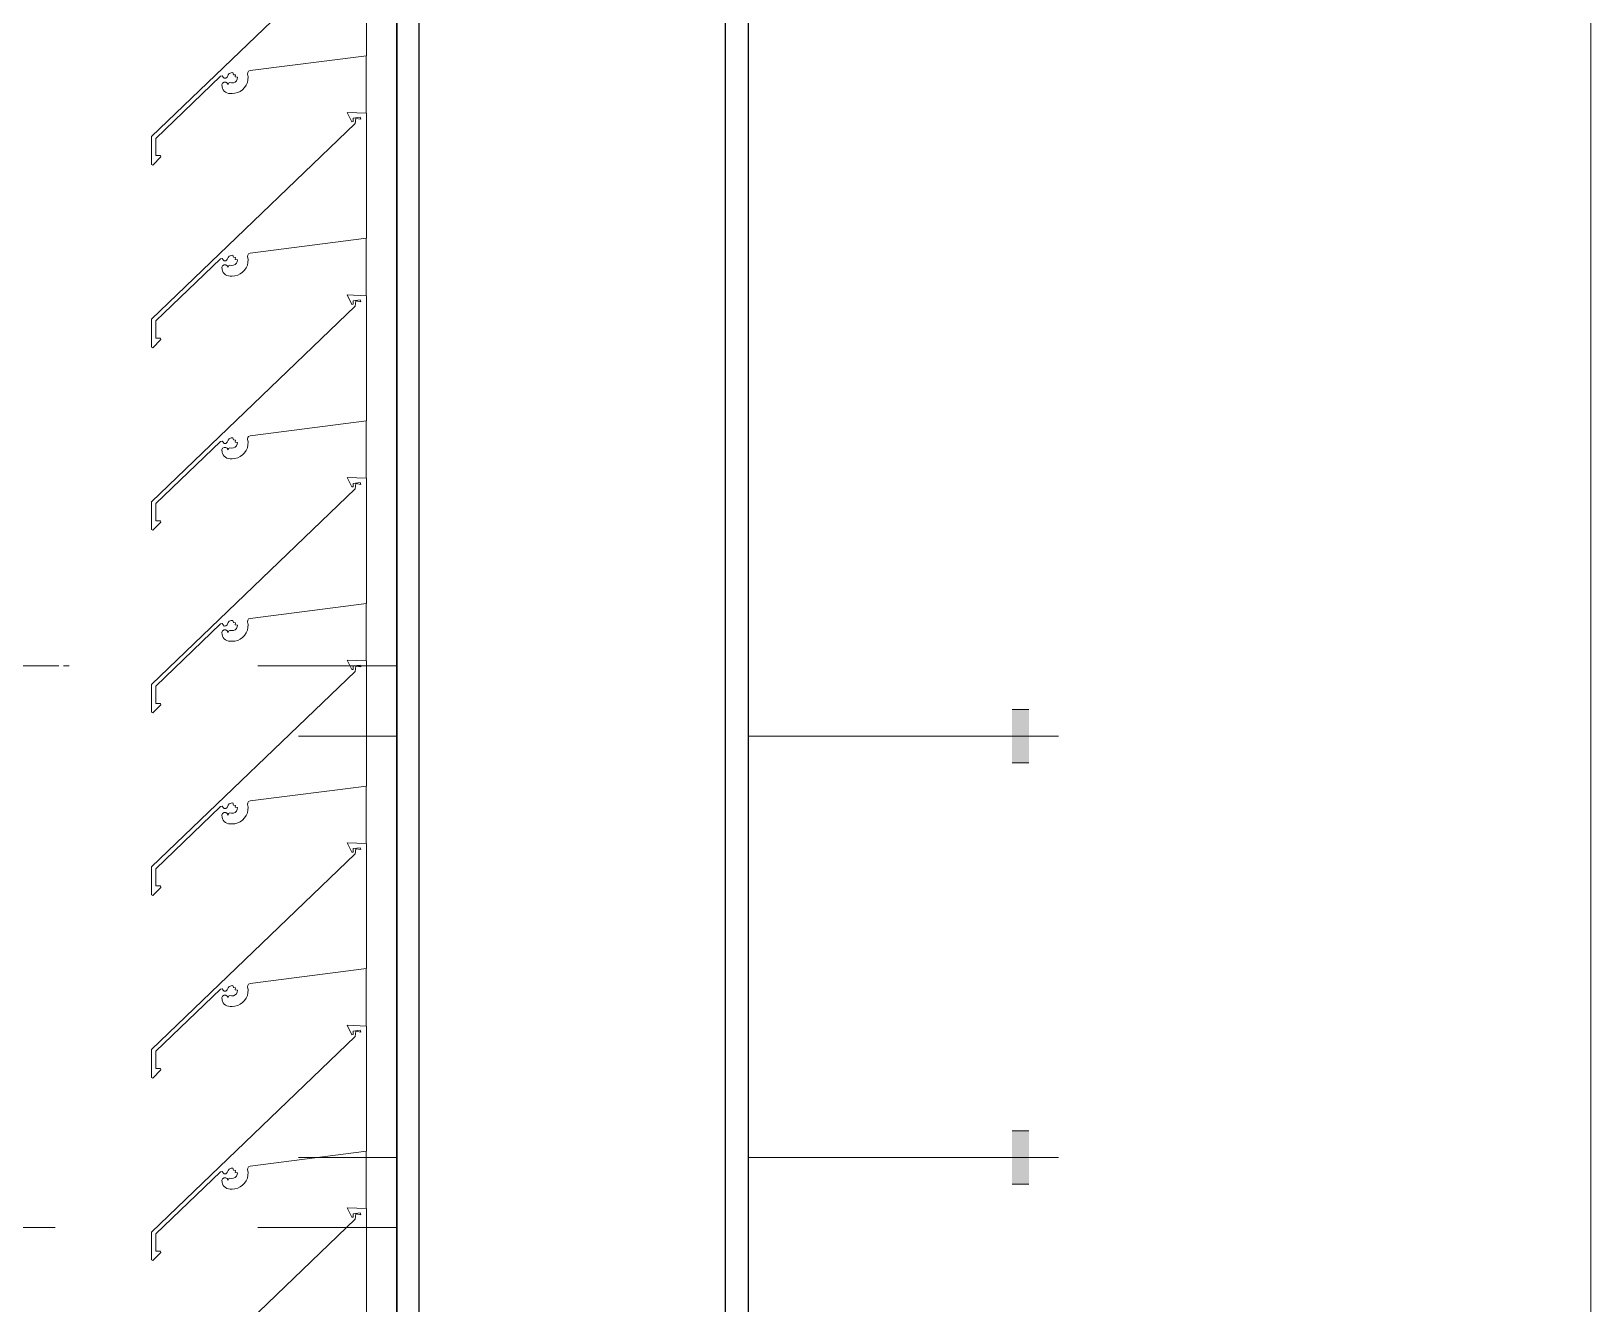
# Model space of a CAD drawing. Header units: millimetres. Extents: x -220592 to 404889, y -217665 to 38245.
# Drawn here: x 27635 to 28190, y -38493 to -38040 of the extents above; entities that cross this region are included whole.
import ezdxf

# ---------------------------------------------------------------- set-up
doc = ezdxf.new("R2010")
doc.units = ezdxf.units.MM
doc.set_wipeout_variables(frame=1)
doc.linetypes.add('XKITLINE00', pattern=[0])
for name, color, linetype in [('000 - 0_HIDE_OBJ_FRAMING_DEF_SUB_1', 7, 'Continuous'), ('000 - STRUCTURE_STEEL_FRAMING_SUB_COLOR_1', 7, 'Continuous'), ('000 - STRUCTURE_STEEL_FRAMING_SUB_COLOR_2', 7, 'Continuous'), ('000 - STRUCTURE_STEEL_FRAMING_WIPEOUT_', 7, 'Continuous')]:
    doc.layers.add(name, color=color, linetype=linetype)
doc.layers.add('Part', color=7, linetype='Continuous', lineweight=0)

# ---------------------------------------------------------------- blocks, each defined once
blk = doc.blocks.new('*A14079')
at = {"layer": 'Part', "color": 7, "linetype": 'XKITLINE00', "lineweight": 0}
for p, q in [((-171.648652, 124.556249), (-171.648652, 137.756135)), ((-172.298652, 134.156131), (-172.298652, 134.360427)), ((-172.298652, 133.506131), (-172.298652, 133.710427)), ((-172.298652, 132.856131), (-172.298652, 133.060427)), ((-172.298652, 132.206131), (-172.298652, 132.410427)), ((-172.298652, 131.556131), (-172.298652, 131.760427)), ((-172.298652, 130.906131), (-172.298652, 131.110427)), ((-172.298652, 130.256131), (-172.298652, 130.460427))]:
    blk.add_line(p, q, dxfattribs=at)
blk = doc.blocks.new('*A14084')
at = {"layer": 'Part', "color": 7, "linetype": 'XKITLINE00', "lineweight": 0}
for p, q in [((-171.648652, 131.248511), (-171.153485, 131.248511)), ((-171.648652, 131.128511), (-171.153485, 131.128511))]:
    blk.add_line(p, q, dxfattribs=at)
blk = doc.blocks.new('*A14199')
at = {"layer": 'Part', "color": 7, "linetype": 'XKITLINE00', "lineweight": 0}
for p, q in [((-172.298462, 130.256123), (-172.366148, 130.258745)), ((-172.366148, 130.258745), (-172.350613, 130.225258)), ((-172.345361, 130.237861), (-172.320378, 130.241001)), ((-172.320378, 130.241001), (-172.318342, 130.234428)), ((-172.298455, 129.810453), (-172.298462, 130.256123)), ((-172.338255, 130.218789), (-173.063377, 129.522543)), ((-172.350613, 130.225258), (-172.34549, 130.22567)), ((-172.34549, 130.22567), (-172.345361, 130.237861)), ((-172.335358, 130.237332), (-172.338255, 130.218789)), ((-172.335358, 130.237332), (-172.318342, 130.234428)), ((-172.712461, 129.757423), (-172.298455, 129.810453)), ((-172.793971, 129.734553), (-172.790857, 129.742126)), ((-172.790857, 129.742126), (-172.78619, 129.746913)), ((-172.78619, 129.746913), (-172.780114, 129.749703)), ((-172.780114, 129.749703), (-172.773442, 129.750125)), ((-172.773442, 129.750125), (-172.77112, 129.742735)), ((-172.77112, 129.742735), (-172.763955, 129.741791)), ((-172.763955, 129.741791), (-172.765124, 129.734731)), ((-172.720912, 129.745159), (-172.720672, 129.750681)), ((-172.719426, 129.735025), (-172.720912, 129.745159)), ((-172.720672, 129.750681), (-172.717536, 129.755233)), ((-172.717536, 129.755233), (-172.712461, 129.757423)), ((-173.048341, 129.516176), (-172.817326, 129.737579)), ((-172.817326, 129.737579), (-172.812166, 129.738671)), ((-172.810019, 129.712761), (-172.812659, 129.707287)), ((-172.812659, 129.707287), (-172.812163, 129.699517)), ((-172.812166, 129.738671), (-172.808512, 129.734044)), ((-172.812163, 129.699517), (-172.810428, 129.694021)), ((-172.810428, 129.694021), (-172.807674, 129.688958)), ((-172.804875, 129.715998), (-172.810019, 129.712761)), ((-172.808512, 129.734044), (-172.804048, 129.73019)), ((-172.807674, 129.688958), (-172.804002, 129.684515)), ((-172.798797, 129.71601), (-172.804875, 129.715998)), ((-172.804048, 129.73019), (-172.798154, 129.730396)), ((-172.793641, 129.712792), (-172.798797, 129.71601)), ((-172.798154, 129.730396), (-172.793971, 129.734553)), ((-172.790699, 129.70732), (-172.793641, 129.712792)), ((-172.788669, 129.712301), (-172.790699, 129.70732)), ((-172.783858, 129.714708), (-172.788669, 129.712301)), ((-172.77794, 129.713803), (-172.783858, 129.714708)), ((-172.77144, 129.714147), (-172.77794, 129.713803)), ((-172.765472, 129.716745), (-172.77144, 129.714147)), ((-172.76079, 129.721267), (-172.765472, 129.716745)), ((-172.765124, 129.734731), (-172.757418, 129.733625)), ((-172.757988, 129.727141), (-172.76079, 129.721267)), ((-172.757418, 129.733625), (-172.757988, 129.727141)), ((-172.747074, 129.683445), (-172.738758, 129.689423)), ((-172.738758, 129.689423), (-172.731662, 129.69681)), ((-172.731662, 129.69681), (-172.726022, 129.70536)), ((-172.726022, 129.70536), (-172.722024, 129.71479)), ((-172.722024, 129.71479), (-172.719801, 129.724789)), ((-172.719801, 129.724789), (-172.719426, 129.735025)), ((-172.804002, 129.684515), (-172.799549, 129.680857)), ((-172.799549, 129.680857), (-172.794479, 129.678117)), ((-172.794479, 129.678117), (-172.788978, 129.676398)), ((-172.788978, 129.676398), (-172.78325, 129.675762)), ((-172.78325, 129.675762), (-172.776451, 129.675664)), ((-172.776451, 129.675664), (-172.766238, 129.676449)), ((-172.766238, 129.676449), (-172.756337, 129.679072)), ((-172.756337, 129.679072), (-172.747074, 129.683445)), ((-173.063377, 129.522543), (-173.062824, 129.423392)), ((-173.047999, 129.45483), (-173.048341, 129.516176)), ((-173.062824, 129.423392), (-173.058143, 129.420923)), ((-173.058143, 129.420923), (-173.029494, 129.449812)), ((-173.030579, 129.454733), (-173.047999, 129.45483)), ((-173.029494, 129.449812), (-173.030579, 129.454733))]:
    blk.add_line(p, q, dxfattribs=at)
blk = doc.blocks.new('*A14200')
at = {"layer": 'Part', "color": 7, "linetype": 'XKITLINE00', "lineweight": 0}
for p, q in [((-172.298462, 130.906123), (-172.366148, 130.908745)), ((-172.366148, 130.908745), (-172.350613, 130.875258)), ((-172.338255, 130.868789), (-173.063377, 130.172543)), ((-172.350613, 130.875258), (-172.34549, 130.87567)), ((-172.34549, 130.87567), (-172.345361, 130.887861)), ((-172.345361, 130.887861), (-172.320378, 130.891001)), ((-172.335358, 130.887332), (-172.338255, 130.868789)), ((-172.335358, 130.887332), (-172.318342, 130.884428)), ((-172.320378, 130.891001), (-172.318342, 130.884428)), ((-172.298455, 130.460453), (-172.298462, 130.906123)), ((-172.717536, 130.405233), (-172.712461, 130.407423)), ((-172.712461, 130.407423), (-172.298455, 130.460453)), ((-173.048341, 130.166176), (-172.817326, 130.387579)), ((-172.817326, 130.387579), (-172.812166, 130.388671)), ((-172.810019, 130.362761), (-172.812659, 130.357287)), ((-172.812659, 130.357287), (-172.812163, 130.349517)), ((-172.812166, 130.388671), (-172.808512, 130.384044)), ((-172.804875, 130.365998), (-172.810019, 130.362761)), ((-172.808512, 130.384044), (-172.804048, 130.38019)), ((-172.798797, 130.36601), (-172.804875, 130.365998)), ((-172.804048, 130.38019), (-172.798154, 130.380396)), ((-172.793641, 130.362792), (-172.798797, 130.36601)), ((-172.798154, 130.380396), (-172.793971, 130.384553)), ((-172.793971, 130.384553), (-172.790857, 130.392126)), ((-172.790699, 130.35732), (-172.793641, 130.362792)), ((-172.790857, 130.392126), (-172.78619, 130.396913)), ((-172.788669, 130.362301), (-172.790699, 130.35732)), ((-172.783858, 130.364708), (-172.788669, 130.362301)), ((-172.78619, 130.396913), (-172.780114, 130.399703)), ((-172.77794, 130.363803), (-172.783858, 130.364708)), ((-172.780114, 130.399703), (-172.773442, 130.400125)), ((-172.77144, 130.364147), (-172.77794, 130.363803)), ((-172.773442, 130.400125), (-172.77112, 130.392735)), ((-172.765472, 130.366745), (-172.77144, 130.364147)), ((-172.77112, 130.392735), (-172.763955, 130.391791)), ((-172.76079, 130.371267), (-172.765472, 130.366745)), ((-172.763955, 130.391791), (-172.765124, 130.384731)), ((-172.765124, 130.384731), (-172.757418, 130.383625)), ((-172.757988, 130.377141), (-172.76079, 130.371267)), ((-172.757418, 130.383625), (-172.757988, 130.377141)), ((-172.731662, 130.34681), (-172.726022, 130.35536)), ((-172.726022, 130.35536), (-172.722024, 130.36479)), ((-172.722024, 130.36479), (-172.719801, 130.374789)), ((-172.720912, 130.395159), (-172.720672, 130.400681)), ((-172.719426, 130.385025), (-172.720912, 130.395159)), ((-172.720672, 130.400681), (-172.717536, 130.405233)), ((-172.719801, 130.374789), (-172.719426, 130.385025)), ((-172.812163, 130.349517), (-172.810428, 130.344021)), ((-172.810428, 130.344021), (-172.807674, 130.338958)), ((-172.807674, 130.338958), (-172.804002, 130.334515)), ((-172.804002, 130.334515), (-172.799549, 130.330857)), ((-172.799549, 130.330857), (-172.794479, 130.328117)), ((-172.794479, 130.328117), (-172.788978, 130.326398)), ((-172.788978, 130.326398), (-172.78325, 130.325762)), ((-172.78325, 130.325762), (-172.776451, 130.325664)), ((-172.776451, 130.325664), (-172.766238, 130.326449)), ((-172.766238, 130.326449), (-172.756337, 130.329072)), ((-172.756337, 130.329072), (-172.747074, 130.333445)), ((-172.747074, 130.333445), (-172.738758, 130.339423)), ((-172.738758, 130.339423), (-172.731662, 130.34681)), ((-173.063377, 130.172543), (-173.062824, 130.073392)), ((-173.047999, 130.10483), (-173.048341, 130.166176)), ((-173.058143, 130.070923), (-173.029494, 130.099812)), ((-173.030579, 130.104733), (-173.047999, 130.10483)), ((-173.029494, 130.099812), (-173.030579, 130.104733)), ((-173.062824, 130.073392), (-173.058143, 130.070923))]:
    blk.add_line(p, q, dxfattribs=at)
blk = doc.blocks.new('*A14201')
at = {"layer": 'Part', "color": 7, "linetype": 'XKITLINE00', "lineweight": 0}
for p, q in [((-172.338255, 131.518789), (-173.063377, 130.822543)), ((-172.298462, 131.556123), (-172.366148, 131.558745)), ((-172.366148, 131.558745), (-172.350613, 131.525258)), ((-172.350613, 131.525258), (-172.34549, 131.52567)), ((-172.34549, 131.52567), (-172.345361, 131.537861)), ((-172.345361, 131.537861), (-172.320378, 131.541001)), ((-172.335358, 131.537332), (-172.338255, 131.518789)), ((-172.335358, 131.537332), (-172.318342, 131.534428)), ((-172.320378, 131.541001), (-172.318342, 131.534428)), ((-172.298455, 131.110453), (-172.298462, 131.556123)), ((-172.712461, 131.057423), (-172.298455, 131.110453)), ((-173.048341, 130.816176), (-172.817326, 131.037579)), ((-172.817326, 131.037579), (-172.812166, 131.038671)), ((-172.812166, 131.038671), (-172.808512, 131.034044)), ((-172.808512, 131.034044), (-172.804048, 131.03019)), ((-172.804048, 131.03019), (-172.798154, 131.030396)), ((-172.798154, 131.030396), (-172.793971, 131.034553)), ((-172.793971, 131.034553), (-172.790857, 131.042126)), ((-172.790857, 131.042126), (-172.78619, 131.046913)), ((-172.78619, 131.046913), (-172.780114, 131.049703)), ((-172.780114, 131.049703), (-172.773442, 131.050125)), ((-172.773442, 131.050125), (-172.77112, 131.042735)), ((-172.77112, 131.042735), (-172.763955, 131.041791)), ((-172.76079, 131.021267), (-172.765472, 131.016745)), ((-172.763955, 131.041791), (-172.765124, 131.034731)), ((-172.765124, 131.034731), (-172.757418, 131.033625)), ((-172.757988, 131.027141), (-172.76079, 131.021267)), ((-172.757418, 131.033625), (-172.757988, 131.027141)), ((-172.722024, 131.01479), (-172.719801, 131.024789)), ((-172.720912, 131.045159), (-172.720672, 131.050681)), ((-172.719426, 131.035025), (-172.720912, 131.045159)), ((-172.720672, 131.050681), (-172.717536, 131.055233)), ((-172.719801, 131.024789), (-172.719426, 131.035025)), ((-172.717536, 131.055233), (-172.712461, 131.057423)), ((-172.810019, 131.012761), (-172.812659, 131.007287)), ((-172.812659, 131.007287), (-172.812163, 130.999517)), ((-172.812163, 130.999517), (-172.810428, 130.994021)), ((-172.810428, 130.994021), (-172.807674, 130.988958)), ((-172.804875, 131.015998), (-172.810019, 131.012761)), ((-172.807674, 130.988958), (-172.804002, 130.984515)), ((-172.798797, 131.01601), (-172.804875, 131.015998)), ((-172.804002, 130.984515), (-172.799549, 130.980857)), ((-172.799549, 130.980857), (-172.794479, 130.978117)), ((-172.793641, 131.012792), (-172.798797, 131.01601)), ((-172.794479, 130.978117), (-172.788978, 130.976398)), ((-172.790699, 131.00732), (-172.793641, 131.012792)), ((-172.788669, 131.012301), (-172.790699, 131.00732)), ((-172.788978, 130.976398), (-172.78325, 130.975762)), ((-172.783858, 131.014708), (-172.788669, 131.012301)), ((-172.77794, 131.013803), (-172.783858, 131.014708)), ((-172.78325, 130.975762), (-172.776451, 130.975664)), ((-172.77144, 131.014147), (-172.77794, 131.013803)), ((-172.776451, 130.975664), (-172.766238, 130.976449)), ((-172.765472, 131.016745), (-172.77144, 131.014147)), ((-172.766238, 130.976449), (-172.756337, 130.979072)), ((-172.756337, 130.979072), (-172.747074, 130.983445)), ((-172.747074, 130.983445), (-172.738758, 130.989423)), ((-172.738758, 130.989423), (-172.731662, 130.99681)), ((-172.731662, 130.99681), (-172.726022, 131.00536)), ((-172.726022, 131.00536), (-172.722024, 131.01479)), ((-173.063377, 130.822543), (-173.062824, 130.723392)), ((-173.047999, 130.75483), (-173.048341, 130.816176)), ((-173.058143, 130.720923), (-173.029494, 130.749812)), ((-173.030579, 130.754733), (-173.047999, 130.75483)), ((-173.029494, 130.749812), (-173.030579, 130.754733)), ((-173.062824, 130.723392), (-173.058143, 130.720923))]:
    blk.add_line(p, q, dxfattribs=at)
blk = doc.blocks.new('*A14202')
at = {"layer": 'Part', "color": 7, "linetype": 'XKITLINE00', "lineweight": 0}
for p, q in [((-172.298462, 132.206123), (-172.366148, 132.208745)), ((-172.366148, 132.208745), (-172.350613, 132.175258)), ((-172.34549, 132.17567), (-172.345361, 132.187861)), ((-172.345361, 132.187861), (-172.320378, 132.191001)), ((-172.335358, 132.187332), (-172.338255, 132.168789)), ((-172.335358, 132.187332), (-172.318342, 132.184428)), ((-172.320378, 132.191001), (-172.318342, 132.184428)), ((-172.298455, 131.760453), (-172.298462, 132.206123)), ((-172.338255, 132.168789), (-173.063377, 131.472543)), ((-172.350613, 132.175258), (-172.34549, 132.17567)), ((-172.712461, 131.707423), (-172.298455, 131.760453)), ((-173.048341, 131.466176), (-172.817326, 131.687579)), ((-172.817326, 131.687579), (-172.812166, 131.688671)), ((-172.812166, 131.688671), (-172.808512, 131.684044)), ((-172.808512, 131.684044), (-172.804048, 131.68019)), ((-172.798154, 131.680396), (-172.793971, 131.684553)), ((-172.793971, 131.684553), (-172.790857, 131.692126)), ((-172.790857, 131.692126), (-172.78619, 131.696913)), ((-172.78619, 131.696913), (-172.780114, 131.699703)), ((-172.780114, 131.699703), (-172.773442, 131.700125)), ((-172.773442, 131.700125), (-172.77112, 131.692735)), ((-172.77112, 131.692735), (-172.763955, 131.691791)), ((-172.763955, 131.691791), (-172.765124, 131.684731)), ((-172.765124, 131.684731), (-172.757418, 131.683625)), ((-172.720912, 131.695159), (-172.720672, 131.700681)), ((-172.719426, 131.685025), (-172.720912, 131.695159)), ((-172.720672, 131.700681), (-172.717536, 131.705233)), ((-172.719801, 131.674789), (-172.719426, 131.685025)), ((-172.717536, 131.705233), (-172.712461, 131.707423)), ((-172.810019, 131.662761), (-172.812659, 131.657287)), ((-172.812659, 131.657287), (-172.812163, 131.649517)), ((-172.812163, 131.649517), (-172.810428, 131.644021)), ((-172.810428, 131.644021), (-172.807674, 131.638958)), ((-172.804875, 131.665998), (-172.810019, 131.662761)), ((-172.807674, 131.638958), (-172.804002, 131.634515)), ((-172.798797, 131.66601), (-172.804875, 131.665998)), ((-172.804048, 131.68019), (-172.798154, 131.680396)), ((-172.804002, 131.634515), (-172.799549, 131.630857)), ((-172.799549, 131.630857), (-172.794479, 131.628117)), ((-172.793641, 131.662792), (-172.798797, 131.66601)), ((-172.790699, 131.65732), (-172.793641, 131.662792)), ((-172.788669, 131.662301), (-172.790699, 131.65732)), ((-172.783858, 131.664708), (-172.788669, 131.662301)), ((-172.77794, 131.663803), (-172.783858, 131.664708)), ((-172.77144, 131.664147), (-172.77794, 131.663803)), ((-172.765472, 131.666745), (-172.77144, 131.664147)), ((-172.766238, 131.626449), (-172.756337, 131.629072)), ((-172.76079, 131.671267), (-172.765472, 131.666745)), ((-172.757988, 131.677141), (-172.76079, 131.671267)), ((-172.757418, 131.683625), (-172.757988, 131.677141)), ((-172.756337, 131.629072), (-172.747074, 131.633445)), ((-172.747074, 131.633445), (-172.738758, 131.639423)), ((-172.738758, 131.639423), (-172.731662, 131.64681)), ((-172.731662, 131.64681), (-172.726022, 131.65536)), ((-172.726022, 131.65536), (-172.722024, 131.66479)), ((-172.722024, 131.66479), (-172.719801, 131.674789)), ((-172.794479, 131.628117), (-172.788978, 131.626398)), ((-172.788978, 131.626398), (-172.78325, 131.625762)), ((-172.78325, 131.625762), (-172.776451, 131.625664)), ((-172.776451, 131.625664), (-172.766238, 131.626449)), ((-173.063377, 131.472543), (-173.062824, 131.373392)), ((-173.047999, 131.40483), (-173.048341, 131.466176)), ((-173.062824, 131.373392), (-173.058143, 131.370923)), ((-173.058143, 131.370923), (-173.029494, 131.399812)), ((-173.030579, 131.404733), (-173.047999, 131.40483)), ((-173.029494, 131.399812), (-173.030579, 131.404733))]:
    blk.add_line(p, q, dxfattribs=at)
blk = doc.blocks.new('*A14203')
at = {"layer": 'Part', "color": 7, "linetype": 'XKITLINE00', "lineweight": 0}
for p, q in [((-172.298462, 132.856123), (-172.366148, 132.858745)), ((-172.366148, 132.858745), (-172.350613, 132.825258)), ((-172.298455, 132.410453), (-172.298462, 132.856123)), ((-172.338255, 132.818789), (-173.063377, 132.122543)), ((-172.350613, 132.825258), (-172.34549, 132.82567)), ((-172.34549, 132.82567), (-172.345361, 132.837861)), ((-172.345361, 132.837861), (-172.320378, 132.841001)), ((-172.335358, 132.837332), (-172.338255, 132.818789)), ((-172.335358, 132.837332), (-172.318342, 132.834428)), ((-172.320378, 132.841001), (-172.318342, 132.834428)), ((-172.712461, 132.357423), (-172.298455, 132.410453)), ((-172.780114, 132.349703), (-172.773442, 132.350125)), ((-172.773442, 132.350125), (-172.77112, 132.342735)), ((-172.720912, 132.345159), (-172.720672, 132.350681)), ((-172.720672, 132.350681), (-172.717536, 132.355233)), ((-172.717536, 132.355233), (-172.712461, 132.357423)), ((-173.048341, 132.116176), (-172.817326, 132.337579)), ((-172.817326, 132.337579), (-172.812166, 132.338671)), ((-172.810019, 132.312761), (-172.812659, 132.307287)), ((-172.812659, 132.307287), (-172.812163, 132.299517)), ((-172.812166, 132.338671), (-172.808512, 132.334044)), ((-172.812163, 132.299517), (-172.810428, 132.294021)), ((-172.804875, 132.315998), (-172.810019, 132.312761)), ((-172.808512, 132.334044), (-172.804048, 132.33019)), ((-172.798797, 132.31601), (-172.804875, 132.315998)), ((-172.804048, 132.33019), (-172.798154, 132.330396)), ((-172.793641, 132.312792), (-172.798797, 132.31601)), ((-172.798154, 132.330396), (-172.793971, 132.334553)), ((-172.793971, 132.334553), (-172.790857, 132.342126)), ((-172.790699, 132.30732), (-172.793641, 132.312792)), ((-172.790857, 132.342126), (-172.78619, 132.346913)), ((-172.788669, 132.312301), (-172.790699, 132.30732)), ((-172.783858, 132.314708), (-172.788669, 132.312301)), ((-172.78619, 132.346913), (-172.780114, 132.349703)), ((-172.77794, 132.313803), (-172.783858, 132.314708)), ((-172.77144, 132.314147), (-172.77794, 132.313803)), ((-172.765472, 132.316745), (-172.77144, 132.314147)), ((-172.77112, 132.342735), (-172.763955, 132.341791)), ((-172.76079, 132.321267), (-172.765472, 132.316745)), ((-172.763955, 132.341791), (-172.765124, 132.334731)), ((-172.765124, 132.334731), (-172.757418, 132.333625)), ((-172.757988, 132.327141), (-172.76079, 132.321267)), ((-172.757418, 132.333625), (-172.757988, 132.327141)), ((-172.738758, 132.289423), (-172.731662, 132.29681)), ((-172.731662, 132.29681), (-172.726022, 132.30536)), ((-172.726022, 132.30536), (-172.722024, 132.31479)), ((-172.722024, 132.31479), (-172.719801, 132.324789)), ((-172.719426, 132.335025), (-172.720912, 132.345159)), ((-172.719801, 132.324789), (-172.719426, 132.335025)), ((-172.810428, 132.294021), (-172.807674, 132.288958)), ((-172.807674, 132.288958), (-172.804002, 132.284515)), ((-172.804002, 132.284515), (-172.799549, 132.280857)), ((-172.799549, 132.280857), (-172.794479, 132.278117)), ((-172.794479, 132.278117), (-172.788978, 132.276398)), ((-172.788978, 132.276398), (-172.78325, 132.275762)), ((-172.78325, 132.275762), (-172.776451, 132.275664)), ((-172.776451, 132.275664), (-172.766238, 132.276449)), ((-172.766238, 132.276449), (-172.756337, 132.279072)), ((-172.756337, 132.279072), (-172.747074, 132.283445)), ((-172.747074, 132.283445), (-172.738758, 132.289423)), ((-173.063377, 132.122543), (-173.062824, 132.023392)), ((-173.047999, 132.05483), (-173.048341, 132.116176)), ((-173.062824, 132.023392), (-173.058143, 132.020923)), ((-173.058143, 132.020923), (-173.029494, 132.049812)), ((-173.030579, 132.054733), (-173.047999, 132.05483)), ((-173.029494, 132.049812), (-173.030579, 132.054733))]:
    blk.add_line(p, q, dxfattribs=at)
blk = doc.blocks.new('*A14204')
at = {"layer": 'Part', "color": 7, "linetype": 'XKITLINE00', "lineweight": 0}
for p, q in [((-172.338255, 133.468789), (-173.063377, 132.772543)), ((-172.298462, 133.506123), (-172.366148, 133.508745)), ((-172.366148, 133.508745), (-172.350613, 133.475258)), ((-172.350613, 133.475258), (-172.34549, 133.47567)), ((-172.34549, 133.47567), (-172.345361, 133.487861)), ((-172.345361, 133.487861), (-172.320378, 133.491001)), ((-172.335358, 133.487332), (-172.338255, 133.468789)), ((-172.335358, 133.487332), (-172.318342, 133.484428)), ((-172.320378, 133.491001), (-172.318342, 133.484428)), ((-172.298455, 133.060453), (-172.298462, 133.506123)), ((-172.712461, 133.007423), (-172.298455, 133.060453)), ((-173.048341, 132.766176), (-172.817326, 132.987579)), ((-172.817326, 132.987579), (-172.812166, 132.988671)), ((-172.810019, 132.962761), (-172.812659, 132.957287)), ((-172.812166, 132.988671), (-172.808512, 132.984044)), ((-172.804875, 132.965998), (-172.810019, 132.962761)), ((-172.808512, 132.984044), (-172.804048, 132.98019)), ((-172.798797, 132.96601), (-172.804875, 132.965998)), ((-172.804048, 132.98019), (-172.798154, 132.980396)), ((-172.793641, 132.962792), (-172.798797, 132.96601)), ((-172.798154, 132.980396), (-172.793971, 132.984553)), ((-172.793971, 132.984553), (-172.790857, 132.992126)), ((-172.790699, 132.95732), (-172.793641, 132.962792)), ((-172.790857, 132.992126), (-172.78619, 132.996913)), ((-172.788669, 132.962301), (-172.790699, 132.95732)), ((-172.783858, 132.964708), (-172.788669, 132.962301)), ((-172.78619, 132.996913), (-172.780114, 132.999703)), ((-172.77794, 132.963803), (-172.783858, 132.964708)), ((-172.780114, 132.999703), (-172.773442, 133.000125)), ((-172.77144, 132.964147), (-172.77794, 132.963803)), ((-172.773442, 133.000125), (-172.77112, 132.992735)), ((-172.765472, 132.966745), (-172.77144, 132.964147)), ((-172.77112, 132.992735), (-172.763955, 132.991791)), ((-172.76079, 132.971267), (-172.765472, 132.966745)), ((-172.763955, 132.991791), (-172.765124, 132.984731)), ((-172.765124, 132.984731), (-172.757418, 132.983625)), ((-172.757988, 132.977141), (-172.76079, 132.971267)), ((-172.757418, 132.983625), (-172.757988, 132.977141)), ((-172.726022, 132.95536), (-172.722024, 132.96479)), ((-172.722024, 132.96479), (-172.719801, 132.974789)), ((-172.720912, 132.995159), (-172.720672, 133.000681)), ((-172.719426, 132.985025), (-172.720912, 132.995159)), ((-172.720672, 133.000681), (-172.717536, 133.005233)), ((-172.719801, 132.974789), (-172.719426, 132.985025)), ((-172.717536, 133.005233), (-172.712461, 133.007423)), ((-172.812659, 132.957287), (-172.812163, 132.949517)), ((-172.812163, 132.949517), (-172.810428, 132.944021)), ((-172.810428, 132.944021), (-172.807674, 132.938958)), ((-172.807674, 132.938958), (-172.804002, 132.934515)), ((-172.804002, 132.934515), (-172.799549, 132.930857)), ((-172.799549, 132.930857), (-172.794479, 132.928117)), ((-172.794479, 132.928117), (-172.788978, 132.926398)), ((-172.788978, 132.926398), (-172.78325, 132.925762)), ((-172.78325, 132.925762), (-172.776451, 132.925664)), ((-172.776451, 132.925664), (-172.766238, 132.926449)), ((-172.766238, 132.926449), (-172.756337, 132.929072)), ((-172.756337, 132.929072), (-172.747074, 132.933445)), ((-172.747074, 132.933445), (-172.738758, 132.939423)), ((-172.738758, 132.939423), (-172.731662, 132.94681)), ((-172.731662, 132.94681), (-172.726022, 132.95536)), ((-173.063377, 132.772543), (-173.062824, 132.673392)), ((-173.047999, 132.70483), (-173.048341, 132.766176)), ((-173.058143, 132.670923), (-173.029494, 132.699812)), ((-173.030579, 132.704733), (-173.047999, 132.70483)), ((-173.029494, 132.699812), (-173.030579, 132.704733)), ((-173.062824, 132.673392), (-173.058143, 132.670923))]:
    blk.add_line(p, q, dxfattribs=at)
blk = doc.blocks.new('*A14205')
at = {"layer": 'Part', "color": 7, "linetype": 'XKITLINE00', "lineweight": 0}
for p, q in [((-172.298462, 134.156123), (-172.366148, 134.158745)), ((-172.366148, 134.158745), (-172.350613, 134.125258)), ((-172.34549, 134.12567), (-172.345361, 134.137861)), ((-172.345361, 134.137861), (-172.320378, 134.141001)), ((-172.335358, 134.137332), (-172.338255, 134.118789)), ((-172.335358, 134.137332), (-172.318342, 134.134428)), ((-172.320378, 134.141001), (-172.318342, 134.134428)), ((-172.298455, 133.710453), (-172.298462, 134.156123)), ((-172.338255, 134.118789), (-173.063377, 133.422543)), ((-172.350613, 134.125258), (-172.34549, 134.12567)), ((-172.712461, 133.657423), (-172.298455, 133.710453)), ((-173.048341, 133.416176), (-172.817326, 133.637579)), ((-172.817326, 133.637579), (-172.812166, 133.638671)), ((-172.812166, 133.638671), (-172.808512, 133.634044)), ((-172.808512, 133.634044), (-172.804048, 133.63019)), ((-172.804048, 133.63019), (-172.798154, 133.630396)), ((-172.798154, 133.630396), (-172.793971, 133.634553)), ((-172.793971, 133.634553), (-172.790857, 133.642126)), ((-172.790857, 133.642126), (-172.78619, 133.646913)), ((-172.78619, 133.646913), (-172.780114, 133.649703)), ((-172.780114, 133.649703), (-172.773442, 133.650125)), ((-172.773442, 133.650125), (-172.77112, 133.642735)), ((-172.77112, 133.642735), (-172.763955, 133.641791)), ((-172.763955, 133.641791), (-172.765124, 133.634731)), ((-172.765124, 133.634731), (-172.757418, 133.633625)), ((-172.757988, 133.627141), (-172.76079, 133.621267)), ((-172.757418, 133.633625), (-172.757988, 133.627141)), ((-172.720912, 133.645159), (-172.720672, 133.650681)), ((-172.719426, 133.635025), (-172.720912, 133.645159)), ((-172.720672, 133.650681), (-172.717536, 133.655233)), ((-172.719801, 133.624789), (-172.719426, 133.635025)), ((-172.717536, 133.655233), (-172.712461, 133.657423)), ((-172.810019, 133.612761), (-172.812659, 133.607287)), ((-172.812659, 133.607287), (-172.812163, 133.599517)), ((-172.812163, 133.599517), (-172.810428, 133.594021)), ((-172.810428, 133.594021), (-172.807674, 133.588958)), ((-172.804875, 133.615998), (-172.810019, 133.612761)), ((-172.807674, 133.588958), (-172.804002, 133.584515)), ((-172.798797, 133.61601), (-172.804875, 133.615998)), ((-172.804002, 133.584515), (-172.799549, 133.580857)), ((-172.799549, 133.580857), (-172.794479, 133.578117)), ((-172.793641, 133.612792), (-172.798797, 133.61601)), ((-172.794479, 133.578117), (-172.788978, 133.576398)), ((-172.790699, 133.60732), (-172.793641, 133.612792)), ((-172.788669, 133.612301), (-172.790699, 133.60732)), ((-172.788978, 133.576398), (-172.78325, 133.575762)), ((-172.783858, 133.614708), (-172.788669, 133.612301)), ((-172.77794, 133.613803), (-172.783858, 133.614708)), ((-172.78325, 133.575762), (-172.776451, 133.575664)), ((-172.77144, 133.614147), (-172.77794, 133.613803)), ((-172.776451, 133.575664), (-172.766238, 133.576449)), ((-172.765472, 133.616745), (-172.77144, 133.614147)), ((-172.766238, 133.576449), (-172.756337, 133.579072)), ((-172.76079, 133.621267), (-172.765472, 133.616745)), ((-172.756337, 133.579072), (-172.747074, 133.583445)), ((-172.747074, 133.583445), (-172.738758, 133.589423)), ((-172.738758, 133.589423), (-172.731662, 133.59681)), ((-172.731662, 133.59681), (-172.726022, 133.60536)), ((-172.726022, 133.60536), (-172.722024, 133.61479)), ((-172.722024, 133.61479), (-172.719801, 133.624789)), ((-173.063377, 133.422543), (-173.062824, 133.323392)), ((-173.047999, 133.35483), (-173.048341, 133.416176)), ((-173.058143, 133.320923), (-173.029494, 133.349812)), ((-173.030579, 133.354733), (-173.047999, 133.35483)), ((-173.029494, 133.349812), (-173.030579, 133.354733)), ((-173.062824, 133.323392), (-173.058143, 133.320923))]:
    blk.add_line(p, q, dxfattribs=at)
blk = doc.blocks.new('*A14206')
at = {"layer": 'Part', "color": 7, "linetype": 'XKITLINE00', "lineweight": 0}
for p, q in [((-172.298462, 134.806123), (-172.366148, 134.808745)), ((-172.366148, 134.808745), (-172.350613, 134.775258)), ((-172.298455, 134.360453), (-172.298462, 134.806123)), ((-172.338255, 134.768789), (-173.063377, 134.072543)), ((-172.350613, 134.775258), (-172.34549, 134.77567)), ((-172.34549, 134.77567), (-172.345361, 134.787861)), ((-172.345361, 134.787861), (-172.320378, 134.791001)), ((-172.335358, 134.787332), (-172.338255, 134.768789)), ((-172.335358, 134.787332), (-172.318342, 134.784428)), ((-172.320378, 134.791001), (-172.318342, 134.784428)), ((-172.712461, 134.307423), (-172.298455, 134.360453)), ((-172.790857, 134.292126), (-172.78619, 134.296913)), ((-172.78619, 134.296913), (-172.780114, 134.299703)), ((-172.780114, 134.299703), (-172.773442, 134.300125)), ((-172.773442, 134.300125), (-172.77112, 134.292735)), ((-172.720912, 134.295159), (-172.720672, 134.300681)), ((-172.719426, 134.285025), (-172.720912, 134.295159)), ((-172.720672, 134.300681), (-172.717536, 134.305233)), ((-172.717536, 134.305233), (-172.712461, 134.307423)), ((-173.048341, 134.066176), (-172.817326, 134.287579)), ((-172.817326, 134.287579), (-172.812166, 134.288671)), ((-172.810019, 134.262761), (-172.812659, 134.257287)), ((-172.812659, 134.257287), (-172.812163, 134.249517)), ((-172.812166, 134.288671), (-172.808512, 134.284044)), ((-172.812163, 134.249517), (-172.810428, 134.244021)), ((-172.810428, 134.244021), (-172.807674, 134.238958)), ((-172.804875, 134.265998), (-172.810019, 134.262761)), ((-172.808512, 134.284044), (-172.804048, 134.28019)), ((-172.807674, 134.238958), (-172.804002, 134.234515)), ((-172.798797, 134.26601), (-172.804875, 134.265998)), ((-172.804048, 134.28019), (-172.798154, 134.280396)), ((-172.793641, 134.262792), (-172.798797, 134.26601)), ((-172.798154, 134.280396), (-172.793971, 134.284553)), ((-172.793971, 134.284553), (-172.790857, 134.292126)), ((-172.790699, 134.25732), (-172.793641, 134.262792)), ((-172.788669, 134.262301), (-172.790699, 134.25732)), ((-172.783858, 134.264708), (-172.788669, 134.262301)), ((-172.77794, 134.263803), (-172.783858, 134.264708)), ((-172.77144, 134.264147), (-172.77794, 134.263803)), ((-172.765472, 134.266745), (-172.77144, 134.264147)), ((-172.77112, 134.292735), (-172.763955, 134.291791)), ((-172.76079, 134.271267), (-172.765472, 134.266745)), ((-172.763955, 134.291791), (-172.765124, 134.284731)), ((-172.765124, 134.284731), (-172.757418, 134.283625)), ((-172.757988, 134.277141), (-172.76079, 134.271267)), ((-172.757418, 134.283625), (-172.757988, 134.277141)), ((-172.747074, 134.233445), (-172.738758, 134.239423)), ((-172.738758, 134.239423), (-172.731662, 134.24681)), ((-172.731662, 134.24681), (-172.726022, 134.25536)), ((-172.726022, 134.25536), (-172.722024, 134.26479)), ((-172.722024, 134.26479), (-172.719801, 134.274789)), ((-172.719801, 134.274789), (-172.719426, 134.285025)), ((-172.804002, 134.234515), (-172.799549, 134.230857)), ((-172.799549, 134.230857), (-172.794479, 134.228117)), ((-172.794479, 134.228117), (-172.788978, 134.226398)), ((-172.788978, 134.226398), (-172.78325, 134.225762)), ((-172.78325, 134.225762), (-172.776451, 134.225664)), ((-172.776451, 134.225664), (-172.766238, 134.226449)), ((-172.766238, 134.226449), (-172.756337, 134.229072)), ((-172.756337, 134.229072), (-172.747074, 134.233445)), ((-173.063377, 134.072543), (-173.062824, 133.973392)), ((-173.047999, 134.00483), (-173.048341, 134.066176)), ((-173.062824, 133.973392), (-173.058143, 133.970923)), ((-173.058143, 133.970923), (-173.029494, 133.999812)), ((-173.030579, 134.004733), (-173.047999, 134.00483)), ((-173.029494, 133.999812), (-173.030579, 134.004733))]:
    blk.add_line(p, q, dxfattribs=at)
blk = doc.blocks.new('*A13993')
at = {"layer": '000 - 0_HIDE_OBJ_FRAMING_DEF_SUB_1', "color": 7, "linetype": 'XKITLINE00', "lineweight": 0}
for p, q in [((-171.153485, 152.440805), (-171.153485, 124.940805)), ((-171.073485, 124.940805), (-171.073485, 152.440805)), ((-169.983485, 124.940805), (-169.983485, 152.440805)), ((-169.903485, 128.690805), (-169.903485, 148.690805))]:
    blk.add_line(p, q, dxfattribs=at)
blk = doc.blocks.new('*A13471')
at = {"layer": '000 - 0_HIDE_OBJ_FRAMING_DEF_SUB_1', "color": 7, "linetype": 'XKITLINE00', "lineweight": 0}
blk.add_line((-166.903352, 124.690788), (-166.903352, 152.690792), dxfattribs=at)
blk = doc.blocks.new('*A13473')
at = {"layer": '000 - 0_HIDE_OBJ_FRAMING_DEF_SUB_1', "color": 7, "linetype": 'XKITLINE00', "lineweight": 0}
blk.add_line((-166.90336, 124.690788), (-166.903358, 152.690792), dxfattribs=at)
blk = doc.blocks.new('*A14087')
at = {"layer": '000 - 0_HIDE_OBJ_FRAMING_DEF_SUB_1'}
for points in [[(-170.9034, 131.8435), (-171.1534, 131.8435), (-171.1534, 132.0335), (-170.9034, 132.0335)], [(-170.9034, 131.8435), (-171.1534, 131.8435), (-171.1534, 132.0335), (-170.9034, 132.0335)], [(-168.9034, 131.8435), (-168.9634, 131.8435), (-168.9634, 132.0335), (-168.9034, 132.0335)], [(-168.9034, 131.8435), (-168.9634, 131.8435), (-168.9634, 132.0335), (-168.9034, 132.0335)], [(-170.9034, 130.3435), (-171.1534, 130.3435), (-171.1534, 130.5335), (-170.9034, 130.5335)], [(-170.9034, 130.3435), (-171.1534, 130.3435), (-171.1534, 130.5335), (-170.9034, 130.5335)], [(-168.9034, 130.3435), (-168.9634, 130.3435), (-168.9634, 130.5335), (-168.9034, 130.5335)], [(-168.9034, 130.3435), (-168.9634, 130.3435), (-168.9634, 130.5335), (-168.9034, 130.5335)]]:
    blk.add_hatch(color=7, dxfattribs=at).paths.add_polyline_path(points, flags=17)
at = {"layer": '000 - 0_HIDE_OBJ_FRAMING_DEF_SUB_1', "color": 7, "linetype": 'XKITLINE00', "lineweight": 0}
for p, q in [((-170.9034, 132.0335), (-171.1534, 132.0335)), ((-170.9034, 132.0335), (-171.1534, 132.0335)), ((-168.9034, 132.0335), (-168.9634, 132.0335)), ((-168.9034, 132.0335), (-168.9634, 132.0335)), ((-168.7978, 131.9385), (-171.5034, 131.9385)), ((-168.7978, 131.9385), (-171.5034, 131.9385)), ((-170.9034, 131.8435), (-171.1534, 131.8435)), ((-170.9034, 131.8435), (-171.1534, 131.8435)), ((-168.9034, 131.8435), (-168.9634, 131.8435)), ((-168.9034, 131.8435), (-168.9634, 131.8435)), ((-170.9034, 130.5335), (-171.1534, 130.5335)), ((-170.9034, 130.5335), (-171.1534, 130.5335)), ((-168.9034, 130.5335), (-168.9634, 130.5335)), ((-168.9034, 130.5335), (-168.9634, 130.5335)), ((-168.7978, 130.4385), (-171.5034, 130.4385)), ((-168.7978, 130.4385), (-171.5034, 130.4385)), ((-170.9034, 130.3435), (-171.1534, 130.3435)), ((-170.9034, 130.3435), (-171.1534, 130.3435)), ((-168.9034, 130.3435), (-168.9634, 130.3435)), ((-168.9034, 130.3435), (-168.9634, 130.3435))]:
    blk.add_line(p, q, dxfattribs=at)
blk = doc.blocks.new('*A14189')
at = {"layer": '000 - 0_HIDE_OBJ_FRAMING_DEF_SUB_1', "color": 7, "linetype": 'XKITLINE00', "lineweight": 0}
for p, q in [((-172.972866, 132.188511), (-172.356761, 132.188511)), ((-172.340186, 132.188511), (-172.319607, 132.188511)), ((-171.648652, 132.188511), (-171.153485, 132.188511)), ((-173.025037, 130.188511), (-172.369788, 130.188511)), ((-171.648652, 130.188511), (-171.153485, 130.188511))]:
    blk.add_line(p, q, dxfattribs=at)
blk = doc.blocks.new('W-1-PP18-ST_20260402-011103_LOWER_PL')
at = {"layer": '000 - 0_HIDE_OBJ_FRAMING_DEF_SUB_1', "color": 7, "lineweight": 0, "xscale": 100, "yscale": 100, "zscale": 100}
for name in ['*A13471', '*A13473', '*A13993', '*A14189', '*A14087']:
    blk.add_blockref(name, (17759.3349, -35779.0805), dxfattribs=at)
blk = doc.blocks.new('*U28801')
at = {"color": 7}
blk.add_wipeout([(0, 0), (0, 125), (4877, 125), (4877, 0)], dxfattribs=at).dxf.layer = '000 - STRUCTURE_STEEL_FRAMING_WIPEOUT_'
at = {"layer": '000 - STRUCTURE_STEEL_FRAMING_SUB_COLOR_1', "color": 7}
for points in [[(0, 125), (0, 117), (4877, 117), (4877, 125)], [(0, 0), (0, 8), (4877, 8), (4877, 0)]]:
    blk.add_lwpolyline(points, close=True, dxfattribs=at)
at = {"layer": '000 - STRUCTURE_STEEL_FRAMING_SUB_COLOR_2', "color": 7}
blk.add_lwpolyline([(0, 0), (0, 125), (4877, 125), (4877, 0)], close=True, dxfattribs=at)
blk = doc.blocks.new('W-1-PP18-ST_20260402-014810LOPL_MAIN_ST')
at = {"color": 7, "rotation": 90}
blk.add_blockref('*U28801', (769, -25412), dxfattribs=at)

msp = doc.modelspace()

# ---------------------------------------------------------------- block references
at = {"color": 7, "lineweight": 0, "xscale": 100, "yscale": 100, "zscale": 100}
for name in ['*A14079', '*A14206', '*A14205', '*A14204', '*A14203', '*A14202', '*A14201', '*A14084', '*A14200', '*A14199']:
    msp.add_blockref(name, (44984.4833, -51484.8507), dxfattribs=at)

# ---------------------------------------------------------------- next in the draw order: block references
at = {"layer": 'Defpoints', "color": 7}
msp.add_blockref('W-1-PP18-ST_20260402-011103_LOWER_PL', (27121.4984, -15705.7702), dxfattribs=at)

# ---------------------------------------------------------------- next in the draw order: block references
msp.add_blockref('W-1-PP18-ST_20260402-014810LOPL_MAIN_ST', (27121.4984, -15705.7702), dxfattribs=at)

doc.saveas('drawing.dxf')
